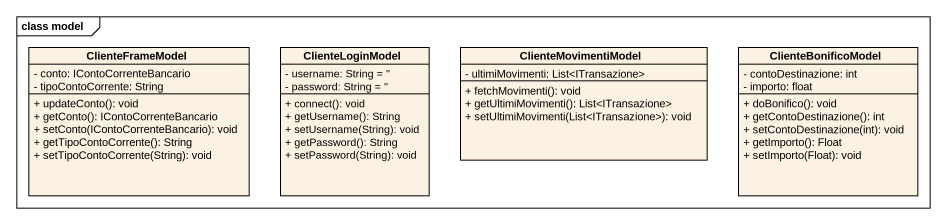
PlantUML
@startuml
mainframe class model
hide circle
hide empty members
skinparam classAttributeIconSize 0
class ClienteFrameModel {
  - conto: IContoCorrenteBancario
  - tipoContoCorrente: String
  + updateConto(): void
  + getConto(): IContoCorrenteBancario
  + setConto(IContoCorrenteBancario): void
  + getTipoContoCorrente(): String
  + setTipoContoCorrente(String): void
}
class ClienteLoginModel {
  - username: String = ''
  - password: String = ''
  + connect(): void
  + getUsername(): String
  + setUsername(String): void
  + getPassword(): String
  + setPassword(String): void
}
class ClienteMovimentiModel {
  - ultimiMovimenti: List<ITransazione>
  + fetchMovimenti(): void
  + getUltimiMovimenti(): List<ITransazione>
  + setUltimiMovimenti(List<ITransazione>): void
}
class ClienteBonificoModel {
  - contoDestinazione: int
  - importo: float
  + doBonifico(): void
  + getContoDestinazione(): int
  + setContoDestinazione(int): void
  + getImporto(): Float
  + setImporto(Float): void
}
@enduml
